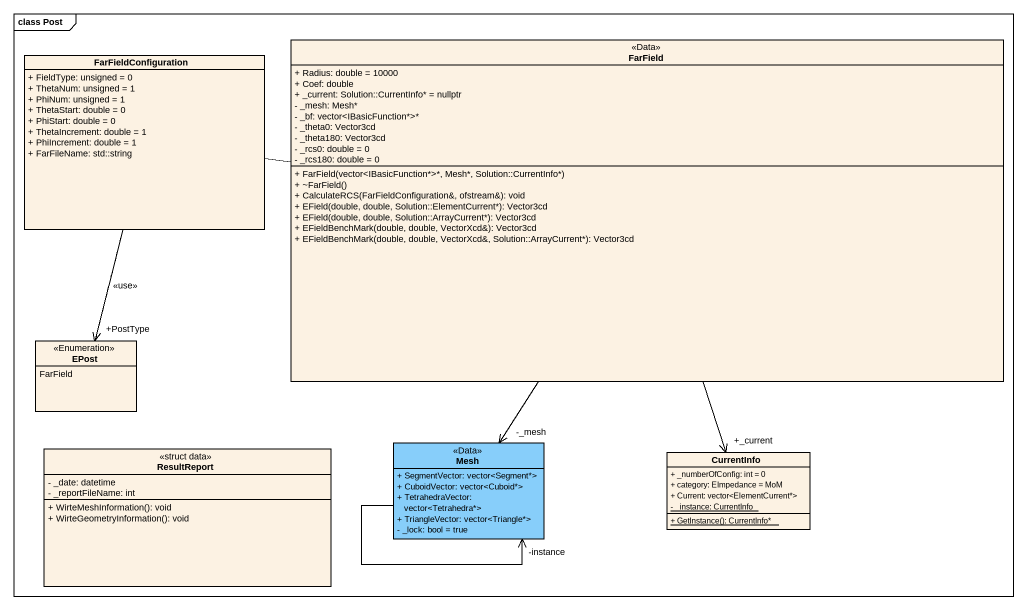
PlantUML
@startuml
mainframe class Post
hide circle
hide empty members
skinparam classAttributeIconSize 0
class FarField <<Data>> {
  + Radius: double = 10000
  + Coef: double
  + _current: Solution::CurrentInfo* = nullptr
  - _mesh: Mesh*
  - _bf: vector<IBasicFunction*>*
  - _theta0: Vector3cd
  - _theta180: Vector3cd
  - _rcs0: double = 0
  - _rcs180: double = 0
  + FarField(vector<IBasicFunction*>*, Mesh*, Solution::CurrentInfo*)
  + ~FarField()
  + CalculateRCS(FarFieldConfiguration&, ofstream&): void
  + EField(double, double, Solution::ElementCurrent*): Vector3cd
  + EField(double, double, Solution::ArrayCurrent*): Vector3cd
  + EFieldBenchMark(double, double, VectorXcd&): Vector3cd
  + EFieldBenchMark(double, double, VectorXcd&, Solution::ArrayCurrent*): Vector3cd
}
class FarFieldConfiguration {
  + FieldType: unsigned = 0
  + ThetaNum: unsigned = 1
  + PhiNum: unsigned = 1
  + ThetaStart: double = 0
  + PhiStart: double = 0
  + ThetaIncrement: double = 1
  + PhiIncrement: double = 1
  + FarFileName: std::string
}
enum EPost <<Enumeration>> {
  FarField
}
class ResultReport <<struct data>> {
  - _date: datetime
  - _reportFileName: int
  + WirteMeshInformation(): void
  + WirteGeometryInformation(): void
}
class Mesh <<Data>> #87CEFA {
  + SegmentVector: vector<Segment*>
  + CuboidVector: vector<Cuboid*>
  + TetrahedraVector: vector<Tetrahedra*>
  + TriangleVector: vector<Triangle*>
  - _lock: bool = true
}
class CurrentInfo {
  + _numberOfConfig: int = 0
  + category: EImpedance = MoM
  + Current: vector<ElementCurrent*>
  {static} - _instance: CurrentInfo
  {static} + GetInstance(): CurrentInfo*
}
FarField -left- FarFieldConfiguration
FarField --> "-_mesh" Mesh
FarField --> "+_current" CurrentInfo
FarFieldConfiguration ..> EPost : <<use>>
FarFieldConfiguration --> "+PostType" EPost
Mesh --> "-instance" Mesh
@enduml
